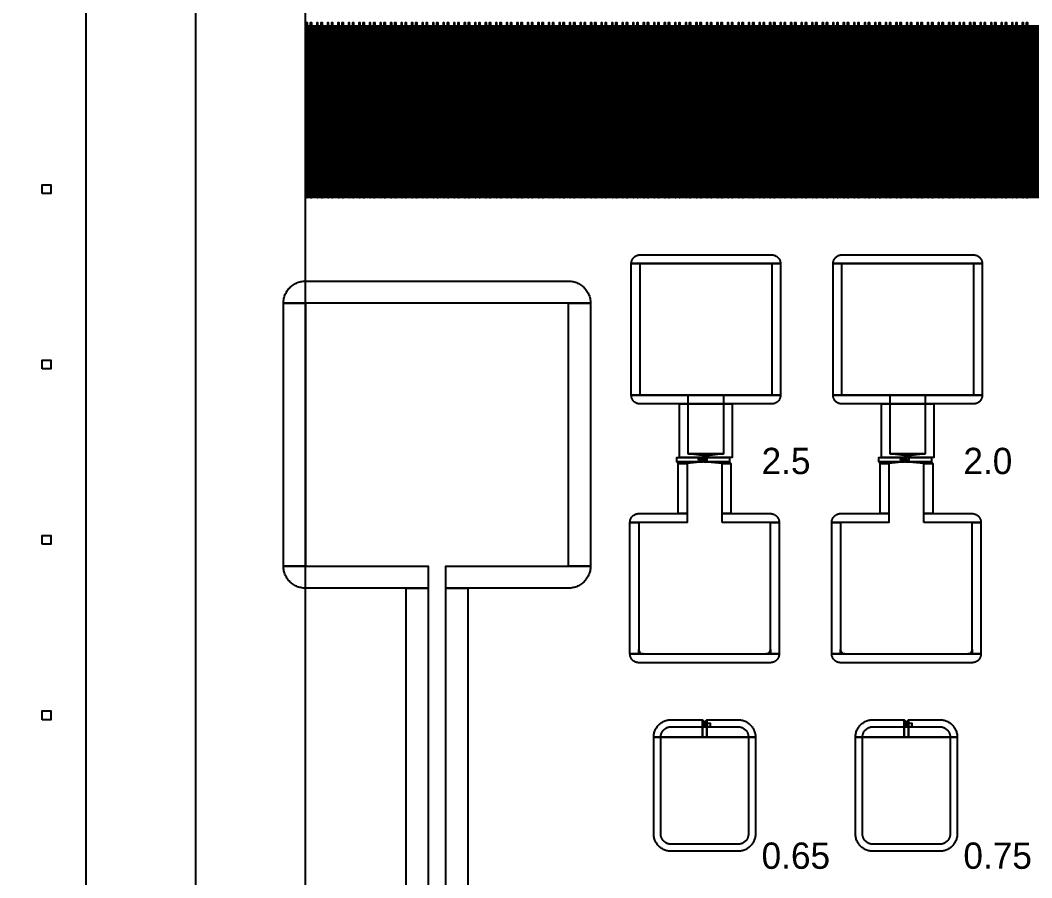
# Model space of a CAD drawing. Extents: x -50000 to 50000, y -50000 to 50000.
# Drawn here: x -36050 to -33744, y 25240 to 27195 of the extents above; entities that cross this region are included whole.
import ezdxf

# ---------------------------------------------------------------- set-up
doc = ezdxf.new("R2010")
doc.units = 0
for name, color, linetype in [('BASEMETAL', 3, 'CONTINUOUS'), ('FRAME', 14, 'CONTINUOUS'), ('MARKERS', 8, 'CONTINUOUS'), ('SECONDLAYER', 7, 'CONTINUOUS'), ('XOR', 5, 'CONTINUOUS'), ('XOR3', 15, 'CONTINUOUS')]:
    doc.layers.add(name, color=color, linetype=linetype)

# ---------------------------------------------------------------- blocks, each defined once
blk = doc.blocks.new('CHIP_JARRAY')
at = {"layer": 'BASEMETAL'}
for points in [[(500, 5478), (500, 5482.3), (6500, 5482.3), (6500, 5478)], [(500, 5475), (500, 5477), (6500, 5477), (6500, 5475)], [(500, 5472), (500, 5474.4), (6500, 5474.4), (6500, 5472)], [(500, 5469), (500, 5471), (6500, 5471), (6500, 5469)], [(500, 5464), (500, 5468.3), (6500, 5468.3), (6500, 5464)], [(500, 5461), (500, 5463), (6500, 5463), (6500, 5461)], [(500, 5458), (500, 5460.4), (6500, 5460.4), (6500, 5458)], [(500, 5455), (500, 5457), (6500, 5457), (6500, 5455)], [(500, 5450), (500, 5454.3), (6500, 5454.3), (6500, 5450)], [(500, 5447), (500, 5449), (6500, 5449), (6500, 5447)], [(500, 5444), (500, 5446.4), (6500, 5446.4), (6500, 5444)], [(500, 5441), (500, 5443), (6500, 5443), (6500, 5441)], [(500, 5436), (500, 5440.3), (6500, 5440.3), (6500, 5436)], [(500, 5433), (500, 5435), (6500, 5435), (6500, 5433)], [(500, 5430), (500, 5432.4), (6500, 5432.4), (6500, 5430)], [(500, 5427), (500, 5429), (6500, 5429), (6500, 5427)], [(500, 5422), (500, 5426.3), (6500, 5426.3), (6500, 5422)], [(500, 5419), (500, 5421), (6500, 5421), (6500, 5419)], [(500, 5416), (500, 5418.4), (6500, 5418.4), (6500, 5416)], [(500, 5413), (500, 5415), (6500, 5415), (6500, 5413)], [(500, 5408), (500, 5412.3), (6500, 5412.3), (6500, 5408)], [(500, 5405), (500, 5407), (6500, 5407), (6500, 5405)], [(500, 5402), (500, 5404.4), (6500, 5404.4), (6500, 5402)], [(500, 5399), (500, 5401), (6500, 5401), (6500, 5399)], [(500, 5394), (500, 5398.3), (6500, 5398.3), (6500, 5394)], [(500, 5391), (500, 5393), (6500, 5393), (6500, 5391)], [(500, 5388), (500, 5390.4), (6500, 5390.4), (6500, 5388)], [(500, 5385), (500, 5387), (6500, 5387), (6500, 5385)], [(500, 5380), (500, 5384.3), (6500, 5384.3), (6500, 5380)], [(500, 5377), (500, 5379), (6500, 5379), (6500, 5377)], [(500, 5374), (500, 5376.4), (6500, 5376.4), (6500, 5374)], [(500, 5371), (500, 5373), (6500, 5373), (6500, 5371)], [(500, 5366), (500, 5370.3), (6500, 5370.3), (6500, 5366)], [(500, 5363), (500, 5365), (6500, 5365), (6500, 5363)], [(500, 5360), (500, 5362.4), (6500, 5362.4), (6500, 5360)], [(500, 5357), (500, 5359), (6500, 5359), (6500, 5357)], [(500, 5352), (500, 5356.3), (6500, 5356.3), (6500, 5352)], [(500, 5349), (500, 5351), (6500, 5351), (6500, 5349)], [(500, 5346), (500, 5348.4), (6500, 5348.4), (6500, 5346)], [(500, 5343), (500, 5345), (6500, 5345), (6500, 5343)], [(500, 5338), (500, 5342.3), (6500, 5342.3), (6500, 5338)], [(500, 5335), (500, 5337), (6500, 5337), (6500, 5335)], [(500, 5332), (500, 5334.4), (6500, 5334.4), (6500, 5332)], [(500, 5329), (500, 5331), (6500, 5331), (6500, 5329)], [(500, 5324), (500, 5328.3), (6500, 5328.3), (6500, 5324)], [(500, 5321), (500, 5323), (6500, 5323), (6500, 5321)], [(500, 5318), (500, 5320.4), (6500, 5320.4), (6500, 5318)], [(500, 5315), (500, 5317), (6500, 5317), (6500, 5315)], [(500, 5310), (500, 5314.3), (6500, 5314.3), (6500, 5310)], [(500, 5307), (500, 5309), (6500, 5309), (6500, 5307)], [(500, 5304), (500, 5306.4), (6500, 5306.4), (6500, 5304)], [(500, 5301), (500, 5303), (6500, 5303), (6500, 5301)], [(500, 5296), (500, 5300.3), (6500, 5300.3), (6500, 5296)], [(500, 5293), (500, 5295), (6500, 5295), (6500, 5293)], [(500, 5290), (500, 5292.4), (6500, 5292.4), (6500, 5290)], [(500, 5287), (500, 5289), (6500, 5289), (6500, 5287)], [(500, 5282), (500, 5286.3), (6500, 5286.3), (6500, 5282)], [(500, 5279), (500, 5281), (6500, 5281), (6500, 5279)], [(500, 5276), (500, 5278.4), (6500, 5278.4), (6500, 5276)], [(500, 5273), (500, 5275), (6500, 5275), (6500, 5273)], [(500, 5268), (500, 5272.3), (6500, 5272.3), (6500, 5268)], [(500, 5265), (500, 5267), (6500, 5267), (6500, 5265)], [(500, 5262), (500, 5264.4), (6500, 5264.4), (6500, 5262)], [(500, 5259), (500, 5261), (6500, 5261), (6500, 5259)], [(500, 5254), (500, 5258.3), (6500, 5258.3), (6500, 5254)], [(500, 5251), (500, 5253), (6500, 5253), (6500, 5251)], [(500, 5248), (500, 5250.4), (6500, 5250.4), (6500, 5248)], [(500, 5245), (500, 5247), (6500, 5247), (6500, 5245)], [(500, 5240), (500, 5244.3), (6500, 5244.3), (6500, 5240)], [(500, 5237), (500, 5239), (6500, 5239), (6500, 5237)], [(500, 5234), (500, 5236.4), (6500, 5236.4), (6500, 5234)], [(500, 5231), (500, 5233), (6500, 5233), (6500, 5231)], [(500, 5226), (500, 5230.3), (6500, 5230.3), (6500, 5226)], [(500, 5223), (500, 5225), (6500, 5225), (6500, 5223)], [(500, 5220), (500, 5222.4), (6500, 5222.4), (6500, 5220)], [(500, 5217), (500, 5219), (6500, 5219), (6500, 5217)], [(500, 5212), (500, 5216.3), (6500, 5216.3), (6500, 5212)], [(500, 5209), (500, 5211), (6500, 5211), (6500, 5209)], [(500, 5206), (500, 5208.4), (6500, 5208.4), (6500, 5206)], [(500, 5203), (500, 5205), (6500, 5205), (6500, 5203)], [(500, 5198), (500, 5202.3), (6500, 5202.3), (6500, 5198)], [(500, 5195), (500, 5197), (6500, 5197), (6500, 5195)], [(500, 5192), (500, 5194.4), (6500, 5194.4), (6500, 5192)], [(500, 5189), (500, 5191), (6500, 5191), (6500, 5189)], [(500, 5184), (500, 5188.3), (6500, 5188.3), (6500, 5184)], [(500, 5181), (500, 5183), (6500, 5183), (6500, 5181)], [(500, 5178), (500, 5180.4), (6500, 5180.4), (6500, 5178)], [(500, 5175), (500, 5177), (6500, 5177), (6500, 5175)], [(500, 5170), (500, 5174.3), (6500, 5174.3), (6500, 5170)], [(500, 5167), (500, 5169), (6500, 5169), (6500, 5167)], [(500, 5164), (500, 5166.4), (6500, 5166.4), (6500, 5164)], [(500, 5161), (500, 5163), (6500, 5163), (6500, 5161)], [(500, 5156), (500, 5160.3), (6500, 5160.3), (6500, 5156)], [(500, 5153), (500, 5155), (6500, 5155), (6500, 5153)], [(500, 5150), (500, 5152.4), (6500, 5152.4), (6500, 5150)], [(500, 5147), (500, 5149), (6500, 5149), (6500, 5147)], [(500, 5142), (500, 5146.3), (6500, 5146.3), (6500, 5142)], [(500, 5139), (500, 5141), (6500, 5141), (6500, 5139)], [(500, 5136), (500, 5138.4), (6500, 5138.4), (6500, 5136)], [(500, 5133), (500, 5135), (6500, 5135), (6500, 5133)], [(500, 5128), (500, 5132.3), (6500, 5132.3), (6500, 5128)], [(500, 5125), (500, 5127), (6500, 5127), (6500, 5125)], [(500, 5122), (500, 5124.4), (6500, 5124.4), (6500, 5122)], [(500, 5119), (500, 5121), (6500, 5121), (6500, 5119)], [(500, 5114), (500, 5118.3), (6500, 5118.3), (6500, 5114)], [(500, 5111), (500, 5113), (6500, 5113), (6500, 5111)], [(500, 5108), (500, 5110.4), (6500, 5110.4), (6500, 5108)], [(500, 5105), (500, 5107), (6500, 5107), (6500, 5105)], [(500, 5100), (500, 5104.3), (6500, 5104.3), (6500, 5100)], [(500, 5097), (500, 5099), (6500, 5099), (6500, 5097)], [(500, 5094), (500, 5096.4), (6500, 5096.4), (6500, 5094)], [(500, 5091), (500, 5093), (6500, 5093), (6500, 5091)], [(1243, 4940), (1243.027, 4941.047), (1243.11, 4942.091), (1243.246, 4943.129), (1243.437, 4944.158), (1243.681, 4945.176), (1243.979, 4946.18), (1244.328, 4947.167), (1244.729, 4948.135), (1245.18, 4949.08), (1245.679, 4950), (1246.227, 4950.893), (1246.82, 4951.756), (1247.457, 4952.586), (1248.137, 4953.383), (1248.858, 4954.142), (1249.617, 4954.863), (1250.414, 4955.543), (1251.244, 4956.18), (1252.107, 4956.773), (1253, 4957.321), (1253.92, 4957.82), (1254.865, 4958.271), (1255.833, 4958.672), (1256.82, 4959.021), (1257.824, 4959.319), (1258.842, 4959.563), (1259.871, 4959.754), (1260.909, 4959.89), (1261.953, 4959.973), (1263, 4960), (1563, 4960), (1564.047, 4959.973), (1565.091, 4959.89), (1566.129, 4959.754), (1567.158, 4959.563), (1568.176, 4959.319), (1569.18, 4959.021), (1570.167, 4958.672), (1571.135, 4958.271), (1572.08, 4957.82), (1573, 4957.321), (1573.893, 4956.773), (1574.756, 4956.18), (1575.586, 4955.543), (1576.383, 4954.863), (1577.142, 4954.142), (1577.863, 4953.383), (1578.543, 4952.586), (1579.18, 4951.756), (1579.773, 4950.893), (1580.321, 4950), (1580.82, 4949.08), (1581.271, 4948.135), (1581.672, 4947.167), (1582.021, 4946.18), (1582.319, 4945.176), (1582.563, 4944.158), (1582.754, 4943.129), (1582.89, 4942.091), (1582.973, 4941.047), (1583, 4940)], [(1703, 4940), (1703.027, 4941.047), (1703.11, 4942.091), (1703.246, 4943.129), (1703.437, 4944.158), (1703.681, 4945.176), (1703.979, 4946.18), (1704.328, 4947.167), (1704.729, 4948.135), (1705.18, 4949.08), (1705.679, 4950), (1706.227, 4950.893), (1706.82, 4951.756), (1707.457, 4952.586), (1708.137, 4953.383), (1708.858, 4954.142), (1709.617, 4954.863), (1710.414, 4955.543), (1711.244, 4956.18), (1712.107, 4956.773), (1713, 4957.321), (1713.92, 4957.82), (1714.865, 4958.271), (1715.833, 4958.672), (1716.82, 4959.021), (1717.824, 4959.319), (1718.842, 4959.563), (1719.871, 4959.754), (1720.909, 4959.89), (1721.953, 4959.973), (1723, 4960), (2023, 4960), (2024.047, 4959.973), (2025.091, 4959.89), (2026.129, 4959.754), (2027.158, 4959.563), (2028.176, 4959.319), (2029.18, 4959.021), (2030.167, 4958.672), (2031.135, 4958.271), (2032.08, 4957.82), (2033, 4957.321), (2033.893, 4956.773), (2034.756, 4956.18), (2035.586, 4955.543), (2036.383, 4954.863), (2037.142, 4954.142), (2037.863, 4953.383), (2038.543, 4952.586), (2039.18, 4951.756), (2039.773, 4950.893), (2040.321, 4950), (2040.82, 4949.08), (2041.271, 4948.135), (2041.672, 4947.167), (2042.021, 4946.18), (2042.319, 4945.176), (2042.563, 4944.158), (2042.754, 4943.129), (2042.89, 4942.091), (2042.973, 4941.047), (2043, 4940)], [(1243, 4640), (1243, 4940), (1583, 4940), (1583, 4640)], [(1703, 4640), (1703, 4940), (2043, 4940), (2043, 4640)], [(450, 4850), (450.069, 4852.617), (450.274, 4855.226), (450.616, 4857.822), (451.093, 4860.396), (451.704, 4862.941), (452.447, 4865.451), (453.321, 4867.918), (454.323, 4870.337), (455.45, 4872.7), (456.699, 4875), (458.066, 4877.232), (459.549, 4879.389), (461.143, 4881.466), (462.843, 4883.457), (464.645, 4885.355), (466.543, 4887.157), (468.534, 4888.857), (470.611, 4890.451), (472.768, 4891.934), (475, 4893.301), (477.3, 4894.55), (479.663, 4895.677), (482.082, 4896.679), (484.549, 4897.553), (487.059, 4898.296), (489.604, 4898.907), (492.178, 4899.384), (494.774, 4899.726), (497.383, 4899.931), (500, 4900), (1100, 4900), (1102.617, 4899.931), (1105.226, 4899.726), (1107.822, 4899.384), (1110.396, 4898.907), (1112.941, 4898.296), (1115.451, 4897.553), (1117.918, 4896.679), (1120.337, 4895.677), (1122.7, 4894.55), (1125, 4893.301), (1127.232, 4891.934), (1129.389, 4890.451), (1131.466, 4888.857), (1133.457, 4887.157), (1135.355, 4885.355), (1137.157, 4883.457), (1138.857, 4881.466), (1140.451, 4879.389), (1141.934, 4877.232), (1143.301, 4875), (1144.55, 4872.7), (1145.677, 4870.337), (1146.679, 4867.918), (1147.553, 4865.451), (1148.296, 4862.941), (1148.907, 4860.396), (1149.384, 4857.822), (1149.726, 4855.226), (1149.931, 4852.617), (1150, 4850)], [(450, 4250), (450, 4850), (500, 4850), (500, 4250)], [(1100, 4250), (1100, 4850), (1150, 4850), (1150, 4250)], [(1263, 4620), (1261.953, 4620.027), (1260.909, 4620.11), (1259.871, 4620.246), (1258.842, 4620.437), (1257.824, 4620.681), (1256.82, 4620.979), (1255.833, 4621.328), (1254.865, 4621.729), (1253.92, 4622.18), (1253, 4622.679), (1252.107, 4623.227), (1251.244, 4623.82), (1250.414, 4624.457), (1249.617, 4625.137), (1248.858, 4625.858), (1248.137, 4626.617), (1247.457, 4627.414), (1246.82, 4628.244), (1246.227, 4629.107), (1245.679, 4630), (1245.18, 4630.92), (1244.729, 4631.865), (1244.328, 4632.833), (1243.979, 4633.82), (1243.681, 4634.824), (1243.437, 4635.842), (1243.246, 4636.871), (1243.11, 4637.909), (1243.027, 4638.953), (1243, 4640), (1583, 4640), (1582.973, 4638.953), (1582.89, 4637.909), (1582.754, 4636.871), (1582.563, 4635.842), (1582.319, 4634.824), (1582.021, 4633.82), (1581.672, 4632.833), (1581.271, 4631.865), (1580.82, 4630.92), (1580.321, 4630), (1579.773, 4629.107), (1579.18, 4628.244), (1578.543, 4627.414), (1577.863, 4626.617), (1577.142, 4625.858), (1576.383, 4625.137), (1575.586, 4624.457), (1574.756, 4623.82), (1573.893, 4623.227), (1573, 4622.679), (1572.08, 4622.18), (1571.135, 4621.729), (1570.167, 4621.328), (1569.18, 4620.979), (1568.176, 4620.681), (1567.158, 4620.437), (1566.129, 4620.246), (1565.091, 4620.11), (1564.047, 4620.027), (1563, 4620)], [(1723, 4620), (1721.953, 4620.027), (1720.909, 4620.11), (1719.871, 4620.246), (1718.842, 4620.437), (1717.824, 4620.681), (1716.82, 4620.979), (1715.833, 4621.328), (1714.865, 4621.729), (1713.92, 4622.18), (1713, 4622.679), (1712.107, 4623.227), (1711.244, 4623.82), (1710.414, 4624.457), (1709.617, 4625.137), (1708.858, 4625.858), (1708.137, 4626.617), (1707.457, 4627.414), (1706.82, 4628.244), (1706.227, 4629.107), (1705.679, 4630), (1705.18, 4630.92), (1704.729, 4631.865), (1704.328, 4632.833), (1703.979, 4633.82), (1703.681, 4634.824), (1703.437, 4635.842), (1703.246, 4636.871), (1703.11, 4637.909), (1703.027, 4638.953), (1703, 4640), (2043, 4640), (2042.973, 4638.953), (2042.89, 4637.909), (2042.754, 4636.871), (2042.563, 4635.842), (2042.319, 4634.824), (2042.021, 4633.82), (2041.672, 4632.833), (2041.271, 4631.865), (2040.82, 4630.92), (2040.321, 4630), (2039.773, 4629.107), (2039.18, 4628.244), (2038.543, 4627.414), (2037.863, 4626.617), (2037.142, 4625.858), (2036.383, 4625.137), (2035.586, 4624.457), (2034.756, 4623.82), (2033.893, 4623.227), (2033, 4622.679), (2032.08, 4622.18), (2031.135, 4621.729), (2030.167, 4621.328), (2029.18, 4620.979), (2028.176, 4620.681), (2027.158, 4620.437), (2026.129, 4620.246), (2025.091, 4620.11), (2024.047, 4620.027), (2023, 4620)], [(1353, 4498), (1353, 4620), (1473, 4620), (1473, 4498)], [(1813, 4498), (1813, 4620), (1933, 4620), (1933, 4498)], [(1347, 4488), (1347, 4498), (1405.75, 4498), (1405.75, 4488)], [(1408.25, 4488), (1408.25, 4498), (1467, 4498), (1467, 4488)], [(1807, 4488), (1807, 4498), (1866, 4498), (1866, 4488)], [(1868, 4488), (1868, 4498), (1927, 4498), (1927, 4488)], [(1350, 4484), (1347, 4488), (1405.75, 4488), (1370, 4484)], [(1350, 4370), (1350, 4484), (1370, 4484), (1370, 4370)], [(1450, 4484), (1408.25, 4488), (1467, 4488), (1470, 4484)], [(1450, 4370), (1450, 4484), (1470, 4484), (1470, 4370)], [(1810, 4484), (1807, 4488), (1866, 4488), (1830, 4484)], [(1810, 4370), (1810, 4484), (1830, 4484), (1830, 4370)], [(1910, 4484), (1868, 4488), (1927, 4488), (1930, 4484)], [(1910, 4370), (1910, 4484), (1930, 4484), (1930, 4370)], [(1240, 4350), (1240.027, 4351.047), (1240.11, 4352.091), (1240.246, 4353.129), (1240.437, 4354.158), (1240.681, 4355.176), (1240.979, 4356.18), (1241.328, 4357.167), (1241.729, 4358.135), (1242.18, 4359.08), (1242.679, 4360), (1243.227, 4360.893), (1243.82, 4361.756), (1244.457, 4362.586), (1245.137, 4363.383), (1245.858, 4364.142), (1246.617, 4364.863), (1247.414, 4365.543), (1248.244, 4366.18), (1249.107, 4366.773), (1250, 4367.321), (1250.92, 4367.82), (1251.865, 4368.271), (1252.833, 4368.672), (1253.82, 4369.021), (1254.824, 4369.319), (1255.842, 4369.563), (1256.871, 4369.754), (1257.909, 4369.89), (1258.953, 4369.973), (1260, 4370), (1370, 4370), (1370, 4350)], [(1450, 4350), (1450, 4370), (1560, 4370), (1561.047, 4369.973), (1562.091, 4369.89), (1563.129, 4369.754), (1564.158, 4369.563), (1565.176, 4369.319), (1566.18, 4369.021), (1567.167, 4368.672), (1568.135, 4368.271), (1569.08, 4367.82), (1570, 4367.321), (1570.893, 4366.773), (1571.756, 4366.18), (1572.586, 4365.543), (1573.383, 4364.863), (1574.142, 4364.142), (1574.863, 4363.383), (1575.543, 4362.586), (1576.18, 4361.756), (1576.773, 4360.893), (1577.321, 4360), (1577.82, 4359.08), (1578.271, 4358.135), (1578.672, 4357.167), (1579.021, 4356.18), (1579.319, 4355.176), (1579.563, 4354.158), (1579.754, 4353.129), (1579.89, 4352.091), (1579.973, 4351.047), (1580, 4350)], [(1700, 4350), (1700.027, 4351.047), (1700.11, 4352.091), (1700.246, 4353.129), (1700.437, 4354.158), (1700.681, 4355.176), (1700.979, 4356.18), (1701.328, 4357.167), (1701.729, 4358.135), (1702.18, 4359.08), (1702.679, 4360), (1703.227, 4360.893), (1703.82, 4361.756), (1704.457, 4362.586), (1705.137, 4363.383), (1705.858, 4364.142), (1706.617, 4364.863), (1707.414, 4365.543), (1708.244, 4366.18), (1709.107, 4366.773), (1710, 4367.321), (1710.92, 4367.82), (1711.865, 4368.271), (1712.833, 4368.672), (1713.82, 4369.021), (1714.824, 4369.319), (1715.842, 4369.563), (1716.871, 4369.754), (1717.909, 4369.89), (1718.953, 4369.973), (1720, 4370), (1830, 4370), (1830, 4350)], [(1910, 4350), (1910, 4370), (2020, 4370), (2021.047, 4369.973), (2022.091, 4369.89), (2023.129, 4369.754), (2024.158, 4369.563), (2025.176, 4369.319), (2026.18, 4369.021), (2027.167, 4368.672), (2028.135, 4368.271), (2029.08, 4367.82), (2030, 4367.321), (2030.893, 4366.773), (2031.756, 4366.18), (2032.586, 4365.543), (2033.383, 4364.863), (2034.142, 4364.142), (2034.863, 4363.383), (2035.543, 4362.586), (2036.18, 4361.756), (2036.773, 4360.893), (2037.321, 4360), (2037.82, 4359.08), (2038.271, 4358.135), (2038.672, 4357.167), (2039.021, 4356.18), (2039.319, 4355.176), (2039.563, 4354.158), (2039.754, 4353.129), (2039.89, 4352.091), (2039.973, 4351.047), (2040, 4350)], [(1240, 4050), (1240, 4350), (1260, 4350), (1260, 4050)], [(1560, 4050), (1560, 4350), (1580, 4350), (1580, 4050)], [(1700, 4050), (1700, 4350), (1720, 4350), (1720, 4050)], [(2020, 4050), (2020, 4350), (2040, 4350), (2040, 4050)], [(500, 4200), (497.383, 4200.069), (494.774, 4200.274), (492.178, 4200.616), (489.604, 4201.093), (487.059, 4201.704), (484.549, 4202.447), (482.082, 4203.321), (479.663, 4204.323), (477.3, 4205.45), (475, 4206.699), (472.768, 4208.066), (470.611, 4209.549), (468.534, 4211.143), (466.543, 4212.843), (464.645, 4214.645), (462.843, 4216.543), (461.143, 4218.534), (459.549, 4220.611), (458.066, 4222.768), (456.699, 4225), (455.45, 4227.3), (454.323, 4229.663), (453.321, 4232.082), (452.447, 4234.549), (451.704, 4237.059), (451.093, 4239.604), (450.616, 4242.178), (450.274, 4244.774), (450.069, 4247.383), (450, 4250), (780, 4250), (780, 4200)], [(820, 4200), (820, 4250), (1150, 4250), (1149.931, 4247.383), (1149.726, 4244.774), (1149.384, 4242.178), (1148.907, 4239.604), (1148.296, 4237.059), (1147.553, 4234.549), (1146.679, 4232.082), (1145.677, 4229.663), (1144.55, 4227.3), (1143.301, 4225), (1141.934, 4222.768), (1140.451, 4220.611), (1138.857, 4218.534), (1137.157, 4216.543), (1135.355, 4214.645), (1133.457, 4212.843), (1131.466, 4211.143), (1129.389, 4209.549), (1127.232, 4208.066), (1125, 4206.699), (1122.7, 4205.45), (1120.337, 4204.323), (1117.918, 4203.321), (1115.451, 4202.447), (1112.941, 4201.704), (1110.396, 4201.093), (1107.822, 4200.616), (1105.226, 4200.274), (1102.617, 4200.069), (1100, 4200)], [(730, 2800), (730, 4200), (780, 4200), (780, 2800)], [(820, 2800), (820, 4200), (870, 4200), (870, 2800)], [(1260, 4050), (1260, 4060), (1260.055, 4058.955), (1260.219, 4057.921), (1260.489, 4056.91), (1260.865, 4055.933), (1261.34, 4055), (1261.91, 4054.122), (1262.569, 4053.309), (1263.309, 4052.569), (1264.122, 4051.91), (1265, 4051.34), (1265.933, 4050.865), (1266.91, 4050.489), (1267.921, 4050.219), (1268.955, 4050.055), (1270, 4050)], [(1550, 4050), (1551.045, 4050.055), (1552.079, 4050.219), (1553.09, 4050.489), (1554.067, 4050.865), (1555, 4051.34), (1555.878, 4051.91), (1556.691, 4052.569), (1557.431, 4053.309), (1558.09, 4054.122), (1558.66, 4055), (1559.135, 4055.933), (1559.511, 4056.91), (1559.781, 4057.921), (1559.945, 4058.955), (1560, 4060), (1560, 4050)], [(1720, 4050), (1720, 4060), (1720.055, 4058.955), (1720.219, 4057.921), (1720.489, 4056.91), (1720.865, 4055.933), (1721.34, 4055), (1721.91, 4054.122), (1722.569, 4053.309), (1723.309, 4052.569), (1724.122, 4051.91), (1725, 4051.34), (1725.933, 4050.865), (1726.91, 4050.489), (1727.921, 4050.219), (1728.955, 4050.055), (1730, 4050)], [(2010, 4050), (2011.045, 4050.055), (2012.079, 4050.219), (2013.09, 4050.489), (2014.067, 4050.865), (2015, 4051.34), (2015.878, 4051.91), (2016.691, 4052.569), (2017.431, 4053.309), (2018.09, 4054.122), (2018.66, 4055), (2019.135, 4055.933), (2019.511, 4056.91), (2019.781, 4057.921), (2019.945, 4058.955), (2020, 4060), (2020, 4050)], [(1260, 4030), (1258.953, 4030.027), (1257.909, 4030.11), (1256.871, 4030.246), (1255.842, 4030.437), (1254.824, 4030.681), (1253.82, 4030.979), (1252.833, 4031.328), (1251.865, 4031.729), (1250.92, 4032.18), (1250, 4032.679), (1249.107, 4033.227), (1248.244, 4033.82), (1247.414, 4034.457), (1246.617, 4035.137), (1245.858, 4035.858), (1245.137, 4036.617), (1244.457, 4037.414), (1243.82, 4038.244), (1243.227, 4039.107), (1242.679, 4040), (1242.18, 4040.92), (1241.729, 4041.865), (1241.328, 4042.833), (1240.979, 4043.82), (1240.681, 4044.824), (1240.437, 4045.842), (1240.246, 4046.871), (1240.11, 4047.909), (1240.027, 4048.953), (1240, 4050), (1580, 4050), (1579.973, 4048.953), (1579.89, 4047.909), (1579.754, 4046.871), (1579.563, 4045.842), (1579.319, 4044.824), (1579.021, 4043.82), (1578.672, 4042.833), (1578.271, 4041.865), (1577.82, 4040.92), (1577.321, 4040), (1576.773, 4039.107), (1576.18, 4038.244), (1575.543, 4037.414), (1574.863, 4036.617), (1574.142, 4035.858), (1573.383, 4035.137), (1572.586, 4034.457), (1571.756, 4033.82), (1570.893, 4033.227), (1570, 4032.679), (1569.08, 4032.18), (1568.135, 4031.729), (1567.167, 4031.328), (1566.18, 4030.979), (1565.176, 4030.681), (1564.158, 4030.437), (1563.129, 4030.246), (1562.091, 4030.11), (1561.047, 4030.027), (1560, 4030)], [(1720, 4030), (1718.953, 4030.027), (1717.909, 4030.11), (1716.871, 4030.246), (1715.842, 4030.437), (1714.824, 4030.681), (1713.82, 4030.979), (1712.833, 4031.328), (1711.865, 4031.729), (1710.92, 4032.18), (1710, 4032.679), (1709.107, 4033.227), (1708.244, 4033.82), (1707.414, 4034.457), (1706.617, 4035.137), (1705.858, 4035.858), (1705.137, 4036.617), (1704.457, 4037.414), (1703.82, 4038.244), (1703.227, 4039.107), (1702.679, 4040), (1702.18, 4040.92), (1701.729, 4041.865), (1701.328, 4042.833), (1700.979, 4043.82), (1700.681, 4044.824), (1700.437, 4045.842), (1700.246, 4046.871), (1700.11, 4047.909), (1700.027, 4048.953), (1700, 4050), (2040, 4050), (2039.973, 4048.953), (2039.89, 4047.909), (2039.754, 4046.871), (2039.563, 4045.842), (2039.319, 4044.824), (2039.021, 4043.82), (2038.672, 4042.833), (2038.271, 4041.865), (2037.82, 4040.92), (2037.321, 4040), (2036.773, 4039.107), (2036.18, 4038.244), (2035.543, 4037.414), (2034.863, 4036.617), (2034.142, 4035.858), (2033.383, 4035.137), (2032.586, 4034.457), (2031.756, 4033.82), (2030.893, 4033.227), (2030, 4032.679), (2029.08, 4032.18), (2028.135, 4031.729), (2027.167, 4031.328), (2026.18, 4030.979), (2025.176, 4030.681), (2024.158, 4030.437), (2023.129, 4030.246), (2022.091, 4030.11), (2021.047, 4030.027), (2020, 4030)], [(1294, 3860), (1294.055, 3862.093), (1294.219, 3864.181), (1294.492, 3866.257), (1294.874, 3868.316), (1295.363, 3870.353), (1295.958, 3872.361), (1296.657, 3874.335), (1297.458, 3876.269), (1298.36, 3878.16), (1299.359, 3880), (1300.453, 3881.786), (1301.639, 3883.511), (1302.914, 3885.173), (1304.274, 3886.765), (1305.716, 3888.284), (1307.235, 3889.726), (1308.827, 3891.086), (1310.489, 3892.361), (1312.214, 3893.547), (1314, 3894.641), (1315.84, 3895.64), (1317.731, 3896.542), (1319.665, 3897.343), (1321.639, 3898.042), (1323.647, 3898.637), (1325.684, 3899.126), (1327.743, 3899.508), (1329.819, 3899.781), (1331.907, 3899.945), (1334, 3900), (1405, 3900), (1405, 3860)], [(1405, 3895.5), (1405, 3899.5), (1409.675, 3895.5)], [(1410.325, 3895.5), (1415, 3899.5), (1415, 3895.5)], [(1415, 3860), (1415, 3900), (1486, 3900), (1488.093, 3899.945), (1490.181, 3899.781), (1492.257, 3899.508), (1494.316, 3899.126), (1496.353, 3898.637), (1498.361, 3898.042), (1500.335, 3897.343), (1502.269, 3896.542), (1504.16, 3895.64), (1506, 3894.641), (1507.786, 3893.547), (1509.511, 3892.361), (1511.173, 3891.086), (1512.765, 3889.726), (1514.284, 3888.284), (1515.726, 3886.765), (1517.086, 3885.173), (1518.361, 3883.511), (1519.547, 3881.786), (1520.641, 3880), (1521.64, 3878.16), (1522.542, 3876.269), (1523.343, 3874.335), (1524.042, 3872.361), (1524.637, 3870.353), (1525.126, 3868.316), (1525.508, 3866.257), (1525.781, 3864.181), (1525.945, 3862.093), (1526, 3860)], [(1754, 3860), (1754.055, 3862.093), (1754.219, 3864.181), (1754.492, 3866.257), (1754.874, 3868.316), (1755.363, 3870.353), (1755.958, 3872.361), (1756.657, 3874.335), (1757.458, 3876.269), (1758.36, 3878.16), (1759.359, 3880), (1760.453, 3881.786), (1761.639, 3883.511), (1762.914, 3885.173), (1764.274, 3886.765), (1765.716, 3888.284), (1767.235, 3889.726), (1768.827, 3891.086), (1770.489, 3892.361), (1772.214, 3893.547), (1774, 3894.641), (1775.84, 3895.64), (1777.731, 3896.542), (1779.665, 3897.343), (1781.639, 3898.042), (1783.647, 3898.637), (1785.684, 3899.126), (1787.743, 3899.508), (1789.819, 3899.781), (1791.907, 3899.945), (1794, 3900), (1865, 3900), (1865, 3860)], [(1865, 3895.5), (1865, 3899.5), (1869.625, 3895.5)], [(1870.375, 3895.5), (1875, 3899.5), (1875, 3895.5)], [(1875, 3860), (1875, 3900), (1946, 3900), (1948.093, 3899.945), (1950.181, 3899.781), (1952.257, 3899.508), (1954.316, 3899.126), (1956.353, 3898.637), (1958.361, 3898.042), (1960.335, 3897.343), (1962.269, 3896.542), (1964.16, 3895.64), (1966, 3894.641), (1967.786, 3893.547), (1969.511, 3892.361), (1971.173, 3891.086), (1972.765, 3889.726), (1974.284, 3888.284), (1975.726, 3886.765), (1977.086, 3885.173), (1978.361, 3883.511), (1979.547, 3881.786), (1980.641, 3880), (1981.64, 3878.16), (1982.542, 3876.269), (1983.343, 3874.335), (1984.042, 3872.361), (1984.637, 3870.353), (1985.126, 3868.316), (1985.508, 3866.257), (1985.781, 3864.181), (1985.945, 3862.093), (1986, 3860)], [(1405, 3888.5), (1405, 3895.5), (1409.675, 3895.5), (1409.675, 3888.5)], [(1405, 3860), (1405, 3888.5), (1415, 3888.5), (1415, 3860)], [(1410.325, 3888.5), (1410.325, 3895.5), (1415, 3895.5), (1415, 3888.5)], [(1865, 3888.5), (1865, 3895.5), (1869.625, 3895.5), (1869.625, 3888.5)], [(1865, 3860), (1865, 3888.5), (1875, 3888.5), (1875, 3860)], [(1870.375, 3888.5), (1870.375, 3895.5), (1875, 3895.5), (1875, 3888.5)], [(1334, 3600), (1331.907, 3600.055), (1329.819, 3600.219), (1327.743, 3600.492), (1325.684, 3600.874), (1323.647, 3601.363), (1321.639, 3601.958), (1319.665, 3602.657), (1317.731, 3603.458), (1315.84, 3604.36), (1314, 3605.359), (1312.214, 3606.453), (1310.489, 3607.639), (1308.827, 3608.914), (1307.235, 3610.274), (1305.716, 3611.716), (1304.274, 3613.235), (1302.914, 3614.827), (1301.639, 3616.489), (1300.453, 3618.214), (1299.359, 3620), (1298.36, 3621.84), (1297.458, 3623.731), (1296.657, 3625.665), (1295.958, 3627.639), (1295.363, 3629.647), (1294.874, 3631.684), (1294.492, 3633.743), (1294.219, 3635.819), (1294.055, 3637.907), (1294, 3640), (1294, 3860), (1526, 3860), (1526, 3640), (1525.945, 3637.907), (1525.781, 3635.819), (1525.508, 3633.743), (1525.126, 3631.684), (1524.637, 3629.647), (1524.042, 3627.639), (1523.343, 3625.665), (1522.542, 3623.731), (1521.64, 3621.84), (1520.641, 3620), (1519.547, 3618.214), (1518.361, 3616.489), (1517.086, 3614.827), (1515.726, 3613.235), (1514.284, 3611.716), (1512.765, 3610.274), (1511.173, 3608.914), (1509.511, 3607.639), (1507.786, 3606.453), (1506, 3605.359), (1504.16, 3604.36), (1502.269, 3603.458), (1500.335, 3602.657), (1498.361, 3601.958), (1496.353, 3601.363), (1494.316, 3600.874), (1492.257, 3600.492), (1490.181, 3600.219), (1488.093, 3600.055), (1486, 3600)], [(1794, 3600), (1791.907, 3600.055), (1789.819, 3600.219), (1787.743, 3600.492), (1785.684, 3600.874), (1783.647, 3601.363), (1781.639, 3601.958), (1779.665, 3602.657), (1777.731, 3603.458), (1775.84, 3604.36), (1774, 3605.359), (1772.214, 3606.453), (1770.489, 3607.639), (1768.827, 3608.914), (1767.235, 3610.274), (1765.716, 3611.716), (1764.274, 3613.235), (1762.914, 3614.827), (1761.639, 3616.489), (1760.453, 3618.214), (1759.359, 3620), (1758.36, 3621.84), (1757.458, 3623.731), (1756.657, 3625.665), (1755.958, 3627.639), (1755.363, 3629.647), (1754.874, 3631.684), (1754.492, 3633.743), (1754.219, 3635.819), (1754.055, 3637.907), (1754, 3640), (1754, 3860), (1986, 3860), (1986, 3640), (1985.945, 3637.907), (1985.781, 3635.819), (1985.508, 3633.743), (1985.126, 3631.684), (1984.637, 3629.647), (1984.042, 3627.639), (1983.343, 3625.665), (1982.542, 3623.731), (1981.64, 3621.84), (1980.641, 3620), (1979.547, 3618.214), (1978.361, 3616.489), (1977.086, 3614.827), (1975.726, 3613.235), (1974.284, 3611.716), (1972.765, 3610.274), (1971.173, 3608.914), (1969.511, 3607.639), (1967.786, 3606.453), (1966, 3605.359), (1964.16, 3604.36), (1962.269, 3603.458), (1960.335, 3602.657), (1958.361, 3601.958), (1956.353, 3601.363), (1954.316, 3600.874), (1952.257, 3600.492), (1950.181, 3600.219), (1948.093, 3600.055), (1946, 3600)]]:
    blk.add_lwpolyline(points, close=True, dxfattribs=at)
at = {"layer": 'FRAME'}
for points in [[(0, 0), (0, 7000), (7000, 7000), (7000, 0)], [(500, 500), (500, 6500), (6500, 6500), (6500, 500)]]:
    blk.add_lwpolyline(points, close=True, dxfattribs=at)
at = {"layer": 'SECONDLAYER'}
for points in [[(503, 5090), (503, 5490), (504, 5490), (504, 5090)], [(512, 5090), (512, 5490), (514, 5490), (514, 5090)], [(527, 5090), (527, 5490), (528, 5490), (528, 5090)], [(536, 5090), (536, 5490), (538, 5490), (538, 5090)], [(551, 5090), (551, 5490), (552, 5490), (552, 5090)], [(560, 5090), (560, 5490), (562, 5490), (562, 5090)], [(575, 5090), (575, 5490), (576, 5490), (576, 5090)], [(584, 5090), (584, 5490), (586, 5490), (586, 5090)], [(599, 5090), (599, 5490), (600, 5490), (600, 5090)], [(608, 5090), (608, 5490), (610, 5490), (610, 5090)], [(623, 5090), (623, 5490), (624, 5490), (624, 5090)], [(632, 5090), (632, 5490), (634, 5490), (634, 5090)], [(647, 5090), (647, 5490), (648, 5490), (648, 5090)], [(656, 5090), (656, 5490), (658, 5490), (658, 5090)], [(671, 5090), (671, 5490), (672, 5490), (672, 5090)], [(680, 5090), (680, 5490), (682, 5490), (682, 5090)], [(695, 5090), (695, 5490), (696, 5490), (696, 5090)], [(704, 5090), (704, 5490), (706, 5490), (706, 5090)], [(719, 5090), (719, 5490), (720, 5490), (720, 5090)], [(728, 5090), (728, 5490), (730, 5490), (730, 5090)], [(743, 5090), (743, 5490), (744, 5490), (744, 5090)], [(752, 5090), (752, 5490), (754, 5490), (754, 5090)], [(767, 5090), (767, 5490), (768, 5490), (768, 5090)], [(776, 5090), (776, 5490), (778, 5490), (778, 5090)], [(791, 5090), (791, 5490), (792, 5490), (792, 5090)], [(800, 5090), (800, 5490), (802, 5490), (802, 5090)], [(815, 5090), (815, 5490), (816, 5490), (816, 5090)], [(824, 5090), (824, 5490), (826, 5490), (826, 5090)], [(839, 5090), (839, 5490), (840, 5490), (840, 5090)], [(848, 5090), (848, 5490), (850, 5490), (850, 5090)], [(863, 5090), (863, 5490), (864, 5490), (864, 5090)], [(872, 5090), (872, 5490), (874, 5490), (874, 5090)], [(887, 5090), (887, 5490), (888, 5490), (888, 5090)], [(896, 5090), (896, 5490), (898, 5490), (898, 5090)], [(911, 5090), (911, 5490), (912, 5490), (912, 5090)], [(920, 5090), (920, 5490), (922, 5490), (922, 5090)], [(935, 5090), (935, 5490), (936, 5490), (936, 5090)], [(944, 5090), (944, 5490), (946, 5490), (946, 5090)], [(959, 5090), (959, 5490), (960, 5490), (960, 5090)], [(968, 5090), (968, 5490), (970, 5490), (970, 5090)], [(983, 5090), (983, 5490), (984, 5490), (984, 5090)], [(992, 5090), (992, 5490), (994, 5490), (994, 5090)], [(1007, 5090), (1007, 5490), (1008, 5490), (1008, 5090)], [(1016, 5090), (1016, 5490), (1018, 5490), (1018, 5090)], [(1031, 5090), (1031, 5490), (1032, 5490), (1032, 5090)], [(1040, 5090), (1040, 5490), (1042, 5490), (1042, 5090)], [(1055, 5090), (1055, 5490), (1056, 5490), (1056, 5090)], [(1064, 5090), (1064, 5490), (1066, 5490), (1066, 5090)], [(1079, 5090), (1079, 5490), (1080, 5490), (1080, 5090)], [(1088, 5090), (1088, 5490), (1090, 5490), (1090, 5090)], [(1103, 5090), (1103, 5490), (1104, 5490), (1104, 5090)], [(1112, 5090), (1112, 5490), (1114, 5490), (1114, 5090)], [(1127, 5090), (1127, 5490), (1128, 5490), (1128, 5090)], [(1136, 5090), (1136, 5490), (1138, 5490), (1138, 5090)], [(1151, 5090), (1151, 5490), (1152, 5490), (1152, 5090)], [(1160, 5090), (1160, 5490), (1162, 5490), (1162, 5090)], [(1175, 5090), (1175, 5490), (1176, 5490), (1176, 5090)], [(1184, 5090), (1184, 5490), (1186, 5490), (1186, 5090)], [(1199, 5090), (1199, 5490), (1200, 5490), (1200, 5090)], [(1208, 5090), (1208, 5490), (1210, 5490), (1210, 5090)], [(1223, 5090), (1223, 5490), (1224, 5490), (1224, 5090)], [(1232, 5090), (1232, 5490), (1234, 5490), (1234, 5090)], [(1247, 5090), (1247, 5490), (1248, 5490), (1248, 5090)], [(1256, 5090), (1256, 5490), (1258, 5490), (1258, 5090)], [(1271, 5090), (1271, 5490), (1272, 5490), (1272, 5090)], [(1280, 5090), (1280, 5490), (1282, 5490), (1282, 5090)], [(1295, 5090), (1295, 5490), (1296, 5490), (1296, 5090)], [(1304, 5090), (1304, 5490), (1306, 5490), (1306, 5090)], [(1319, 5090), (1319, 5490), (1320, 5490), (1320, 5090)], [(1328, 5090), (1328, 5490), (1330, 5490), (1330, 5090)], [(1343, 5090), (1343, 5490), (1344, 5490), (1344, 5090)], [(1352, 5090), (1352, 5490), (1354, 5490), (1354, 5090)], [(1367, 5090), (1367, 5490), (1368, 5490), (1368, 5090)], [(1376, 5090), (1376, 5490), (1378, 5490), (1378, 5090)], [(1391, 5090), (1391, 5490), (1392, 5490), (1392, 5090)], [(1400, 5090), (1400, 5490), (1402, 5490), (1402, 5090)], [(1415, 5090), (1415, 5490), (1416, 5490), (1416, 5090)], [(1424, 5090), (1424, 5490), (1426, 5490), (1426, 5090)], [(1439, 5090), (1439, 5490), (1440, 5490), (1440, 5090)], [(1448, 5090), (1448, 5490), (1450, 5490), (1450, 5090)], [(1463, 5090), (1463, 5490), (1464, 5490), (1464, 5090)], [(1472, 5090), (1472, 5490), (1474, 5490), (1474, 5090)], [(1487, 5090), (1487, 5490), (1488, 5490), (1488, 5090)], [(1496, 5090), (1496, 5490), (1498, 5490), (1498, 5090)], [(1511, 5090), (1511, 5490), (1512, 5490), (1512, 5090)], [(1520, 5090), (1520, 5490), (1522, 5490), (1522, 5090)], [(1535, 5090), (1535, 5490), (1536, 5490), (1536, 5090)], [(1544, 5090), (1544, 5490), (1546, 5490), (1546, 5090)], [(1559, 5090), (1559, 5490), (1560, 5490), (1560, 5090)], [(1568, 5090), (1568, 5490), (1570, 5490), (1570, 5090)], [(1583, 5090), (1583, 5490), (1584, 5490), (1584, 5090)], [(1592, 5090), (1592, 5490), (1594, 5490), (1594, 5090)], [(1607, 5090), (1607, 5490), (1608, 5490), (1608, 5090)], [(1616, 5090), (1616, 5490), (1618, 5490), (1618, 5090)], [(1631, 5090), (1631, 5490), (1632, 5490), (1632, 5090)], [(1640, 5090), (1640, 5490), (1642, 5490), (1642, 5090)], [(1655, 5090), (1655, 5490), (1656, 5490), (1656, 5090)], [(1664, 5090), (1664, 5490), (1666, 5490), (1666, 5090)], [(1679, 5090), (1679, 5490), (1680, 5490), (1680, 5090)], [(1688, 5090), (1688, 5490), (1690, 5490), (1690, 5090)], [(1703, 5090), (1703, 5490), (1704, 5490), (1704, 5090)], [(1712, 5090), (1712, 5490), (1714, 5490), (1714, 5090)], [(1727, 5090), (1727, 5490), (1728, 5490), (1728, 5090)], [(1736, 5090), (1736, 5490), (1738, 5490), (1738, 5090)], [(1751, 5090), (1751, 5490), (1752, 5490), (1752, 5090)], [(1760, 5090), (1760, 5490), (1762, 5490), (1762, 5090)], [(1775, 5090), (1775, 5490), (1776, 5490), (1776, 5090)], [(1784, 5090), (1784, 5490), (1786, 5490), (1786, 5090)], [(1799, 5090), (1799, 5490), (1800, 5490), (1800, 5090)], [(1808, 5090), (1808, 5490), (1810, 5490), (1810, 5090)], [(1823, 5090), (1823, 5490), (1824, 5490), (1824, 5090)], [(1832, 5090), (1832, 5490), (1834, 5490), (1834, 5090)], [(1847, 5090), (1847, 5490), (1848, 5490), (1848, 5090)], [(1856, 5090), (1856, 5490), (1858, 5490), (1858, 5090)], [(1871, 5090), (1871, 5490), (1872, 5490), (1872, 5090)], [(1880, 5090), (1880, 5490), (1882, 5490), (1882, 5090)], [(1895, 5090), (1895, 5490), (1896, 5490), (1896, 5090)], [(1904, 5090), (1904, 5490), (1906, 5490), (1906, 5090)], [(1919, 5090), (1919, 5490), (1920, 5490), (1920, 5090)], [(1928, 5090), (1928, 5490), (1930, 5490), (1930, 5090)], [(1943, 5090), (1943, 5490), (1944, 5490), (1944, 5090)], [(1952, 5090), (1952, 5490), (1954, 5490), (1954, 5090)], [(1967, 5090), (1967, 5490), (1968, 5490), (1968, 5090)], [(1976, 5090), (1976, 5490), (1978, 5490), (1978, 5090)], [(1991, 5090), (1991, 5490), (1992, 5490), (1992, 5090)], [(2000, 5090), (2000, 5490), (2002, 5490), (2002, 5090)], [(2015, 5090), (2015, 5490), (2016, 5490), (2016, 5090)], [(2024, 5090), (2024, 5490), (2026, 5490), (2026, 5090)], [(2039, 5090), (2039, 5490), (2040, 5490), (2040, 5090)], [(2048, 5090), (2048, 5490), (2050, 5490), (2050, 5090)], [(2063, 5090), (2063, 5490), (2064, 5490), (2064, 5090)], [(2072, 5090), (2072, 5490), (2074, 5490), (2074, 5090)], [(2087, 5090), (2087, 5490), (2088, 5490), (2088, 5090)], [(2096, 5090), (2096, 5490), (2098, 5490), (2098, 5090)], [(2111, 5090), (2111, 5490), (2112, 5490), (2112, 5090)], [(2120, 5090), (2120, 5490), (2122, 5490), (2122, 5090)], [(2135, 5090), (2135, 5490), (2136, 5490), (2136, 5090)], [(2144, 5090), (2144, 5490), (2146, 5490), (2146, 5090)], [(1263, 4640), (1263, 4940), (1563, 4940), (1563, 4640)], [(1723, 4640), (1723, 4940), (2023, 4940), (2023, 4640)], [(1373, 4506), (1373, 4640), (1453, 4640), (1453, 4506)], [(1833, 4506), (1833, 4640), (1913, 4640), (1913, 4506)], [(1410.5, 4502), (1373, 4506), (1453, 4506), (1415.5, 4502)], [(1410.5, 4492), (1410.5, 4502), (1415.5, 4502), (1415.5, 4492)], [(1870.5, 4502), (1833, 4506), (1913, 4506), (1875.5, 4502)], [(1870.5, 4492), (1870.5, 4502), (1875.5, 4502), (1875.5, 4492)], [(1396, 4492), (1396, 4494.5), (1405.75, 4494.5), (1405.75, 4492)], [(1405.75, 4492), (1405.75, 4494.5), (1408.25, 4494.5), (1408.25, 4492)], [(1408.25, 4492), (1408.25, 4494.5), (1410.5, 4494.5), (1410.5, 4492)], [(1856.5, 4492), (1856.5, 4494), (1866, 4494), (1866, 4492)], [(1866, 4492), (1866, 4494), (1868, 4494), (1868, 4492)], [(1868, 4492), (1868, 4494), (1870.5, 4494), (1870.5, 4492)], [(1334, 3616), (1332.744, 3616.033), (1331.491, 3616.131), (1330.246, 3616.295), (1329.01, 3616.524), (1327.788, 3616.818), (1326.584, 3617.175), (1325.399, 3617.594), (1324.238, 3618.075), (1323.104, 3618.616), (1322, 3619.215), (1320.929, 3619.872), (1319.893, 3620.584), (1318.896, 3621.348), (1317.941, 3622.165), (1317.029, 3623.029), (1316.165, 3623.941), (1315.348, 3624.896), (1314.584, 3625.893), (1313.872, 3626.929), (1313.215, 3628), (1312.616, 3629.104), (1312.075, 3630.238), (1311.594, 3631.399), (1311.175, 3632.584), (1310.818, 3633.788), (1310.524, 3635.01), (1310.295, 3636.246), (1310.131, 3637.491), (1310.033, 3638.744), (1310, 3640), (1310, 3860), (1310.033, 3861.256), (1310.131, 3862.509), (1310.295, 3863.754), (1310.524, 3864.99), (1310.818, 3866.212), (1311.175, 3867.416), (1311.594, 3868.601), (1312.075, 3869.762), (1312.616, 3870.896), (1313.215, 3872), (1313.872, 3873.071), (1314.584, 3874.107), (1315.348, 3875.104), (1316.165, 3876.059), (1317.029, 3876.971), (1317.941, 3877.835), (1318.896, 3878.652), (1319.893, 3879.416), (1320.929, 3880.128), (1322, 3880.785), (1323.104, 3881.384), (1324.238, 3881.925), (1325.399, 3882.406), (1326.584, 3882.825), (1327.788, 3883.182), (1329.01, 3883.476), (1330.246, 3883.705), (1331.491, 3883.869), (1332.744, 3883.967), (1334, 3884), (1486, 3884), (1487.256, 3883.967), (1488.509, 3883.869), (1489.754, 3883.705), (1490.99, 3883.476), (1492.212, 3883.182), (1493.416, 3882.825), (1494.601, 3882.406), (1495.762, 3881.925), (1496.896, 3881.384), (1498, 3880.785), (1499.071, 3880.128), (1500.107, 3879.416), (1501.104, 3878.652), (1502.059, 3877.835), (1502.971, 3876.971), (1503.835, 3876.059), (1504.652, 3875.104), (1505.416, 3874.107), (1506.128, 3873.071), (1506.785, 3872), (1507.384, 3870.896), (1507.925, 3869.762), (1508.406, 3868.601), (1508.825, 3867.416), (1509.182, 3866.212), (1509.476, 3864.99), (1509.705, 3863.754), (1509.869, 3862.509), (1509.967, 3861.256), (1510, 3860), (1510, 3640), (1509.967, 3638.744), (1509.869, 3637.491), (1509.705, 3636.246), (1509.476, 3635.01), (1509.182, 3633.788), (1508.825, 3632.584), (1508.406, 3631.399), (1507.925, 3630.238), (1507.384, 3629.104), (1506.785, 3628), (1506.128, 3626.929), (1505.416, 3625.893), (1504.652, 3624.896), (1503.835, 3623.941), (1502.971, 3623.029), (1502.059, 3622.165), (1501.104, 3621.348), (1500.107, 3620.584), (1499.071, 3619.872), (1498, 3619.215), (1496.896, 3618.616), (1495.762, 3618.075), (1494.601, 3617.594), (1493.416, 3617.175), (1492.212, 3616.818), (1490.99, 3616.524), (1489.754, 3616.295), (1488.509, 3616.131), (1487.256, 3616.033), (1486, 3616)], [(1407.5, 3891.65), (1407.5, 3892.35), (1409.675, 3892.35), (1409.675, 3891.65)], [(1409.675, 3891.65), (1409.675, 3892.35), (1410.325, 3892.35), (1410.325, 3891.65)], [(1410.325, 3891.65), (1410.325, 3892.35), (1412.5, 3892.35), (1412.5, 3891.65)], [(1412.5, 3884), (1412.5, 3892.35), (1422.5, 3892.35), (1422.5, 3884)], [(1794, 3616), (1792.744, 3616.033), (1791.491, 3616.131), (1790.246, 3616.295), (1789.01, 3616.524), (1787.788, 3616.818), (1786.584, 3617.175), (1785.399, 3617.594), (1784.238, 3618.075), (1783.104, 3618.616), (1782, 3619.215), (1780.929, 3619.872), (1779.893, 3620.584), (1778.896, 3621.348), (1777.941, 3622.165), (1777.029, 3623.029), (1776.165, 3623.941), (1775.348, 3624.896), (1774.584, 3625.893), (1773.872, 3626.929), (1773.215, 3628), (1772.616, 3629.104), (1772.075, 3630.238), (1771.594, 3631.399), (1771.175, 3632.584), (1770.818, 3633.788), (1770.524, 3635.01), (1770.295, 3636.246), (1770.131, 3637.491), (1770.033, 3638.744), (1770, 3640), (1770, 3860), (1770.033, 3861.256), (1770.131, 3862.509), (1770.295, 3863.754), (1770.524, 3864.99), (1770.818, 3866.212), (1771.175, 3867.416), (1771.594, 3868.601), (1772.075, 3869.762), (1772.616, 3870.896), (1773.215, 3872), (1773.872, 3873.071), (1774.584, 3874.107), (1775.348, 3875.104), (1776.165, 3876.059), (1777.029, 3876.971), (1777.941, 3877.835), (1778.896, 3878.652), (1779.893, 3879.416), (1780.929, 3880.128), (1782, 3880.785), (1783.104, 3881.384), (1784.238, 3881.925), (1785.399, 3882.406), (1786.584, 3882.825), (1787.788, 3883.182), (1789.01, 3883.476), (1790.246, 3883.705), (1791.491, 3883.869), (1792.744, 3883.967), (1794, 3884), (1946, 3884), (1947.256, 3883.967), (1948.509, 3883.869), (1949.754, 3883.705), (1950.99, 3883.476), (1952.212, 3883.182), (1953.416, 3882.825), (1954.601, 3882.406), (1955.762, 3881.925), (1956.896, 3881.384), (1958, 3880.785), (1959.071, 3880.128), (1960.107, 3879.416), (1961.104, 3878.652), (1962.059, 3877.835), (1962.971, 3876.971), (1963.835, 3876.059), (1964.652, 3875.104), (1965.416, 3874.107), (1966.128, 3873.071), (1966.785, 3872), (1967.384, 3870.896), (1967.925, 3869.762), (1968.406, 3868.601), (1968.825, 3867.416), (1969.182, 3866.212), (1969.476, 3864.99), (1969.705, 3863.754), (1969.869, 3862.509), (1969.967, 3861.256), (1970, 3860), (1970, 3640), (1969.967, 3638.744), (1969.869, 3637.491), (1969.705, 3636.246), (1969.476, 3635.01), (1969.182, 3633.788), (1968.825, 3632.584), (1968.406, 3631.399), (1967.925, 3630.238), (1967.384, 3629.104), (1966.785, 3628), (1966.128, 3626.929), (1965.416, 3625.893), (1964.652, 3624.896), (1963.835, 3623.941), (1962.971, 3623.029), (1962.059, 3622.165), (1961.104, 3621.348), (1960.107, 3620.584), (1959.071, 3619.872), (1958, 3619.215), (1956.896, 3618.616), (1955.762, 3618.075), (1954.601, 3617.594), (1953.416, 3617.175), (1952.212, 3616.818), (1950.99, 3616.524), (1949.754, 3616.295), (1948.509, 3616.131), (1947.256, 3616.033), (1946, 3616)], [(1867.5, 3891.65), (1867.5, 3892.35), (1869.625, 3892.35), (1869.625, 3891.65)], [(1869.625, 3891.65), (1869.625, 3892.35), (1870.375, 3892.35), (1870.375, 3891.65)], [(1870.375, 3891.65), (1870.375, 3892.35), (1872.5, 3892.35), (1872.5, 3891.65)], [(1872.5, 3884), (1872.5, 3892.35), (1882.5, 3892.35), (1882.5, 3884)]]:
    blk.add_lwpolyline(points, close=True, dxfattribs=at)
at = {"layer": 'XOR3'}
blk.add_lwpolyline([(250, 250), (250, 6750), (6750, 6750), (6750, 250)], close=True, dxfattribs=at)
at = {"layer": 'MARKERS'}
for s, p in [('2.5', (1540, 4460)), ('2.0', (2000, 4460)), ('0.65', (1540, 3560)), ('0.75', (2000, 3560))]:
    blk.add_text(s, height=60, dxfattribs=at).set_placement(p)
blk = doc.blocks.new('DICINGBORDER')
at = {"layer": 'XOR'}
for points in [[(0, 5200), (0, 5220), (20, 5220), (20, 5200)], [(0, 4800), (0, 4820), (20, 4820), (20, 4800)], [(0, 4400), (0, 4420), (20, 4420), (20, 4400)], [(0, 4000), (0, 4020), (20, 4020), (20, 4000)]]:
    blk.add_lwpolyline(points, close=True, dxfattribs=at)

msp = doc.modelspace()

# ---------------------------------------------------------------- linework, layer by layer
at = {"layer": 'FRAME'}
for radius in [50000, 49000]:
    msp.add_circle((0, 0), radius, dxfattribs=at)

# ---------------------------------------------------------------- block references
for name, p in [('DICINGBORDER', (-36000, 21600)), ('CHIP_JARRAY', (-35900, 21700))]:
    msp.add_blockref(name, p)

doc.saveas('drawing.dxf')
